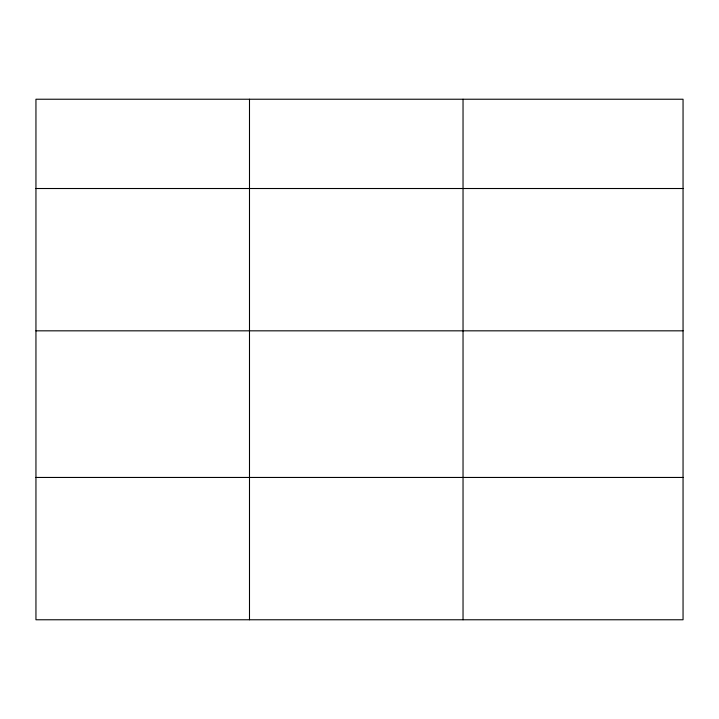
<?xml version="1.0" encoding="UTF-8"?>
<svg xmlns="http://www.w3.org/2000/svg" width="719" height="719" viewBox="0 0 719 719"><rect width="100%" height="100%" fill="white"/><g stroke="black" fill="none" stroke-linecap="round" stroke-linejoin="round"><path stroke-width="1.08" d="M683.05 330.83L683.05 99.231L35.95 99.231L35.95 619.769L683.05 619.769L683.05 330.83L35.95 330.83M35.95 188.513L683.05 188.513M35.95 477.452L683.05 477.452M463.036 99.231L463.036 619.769M249.493 99.231L249.493 619.769"/></g></svg>
